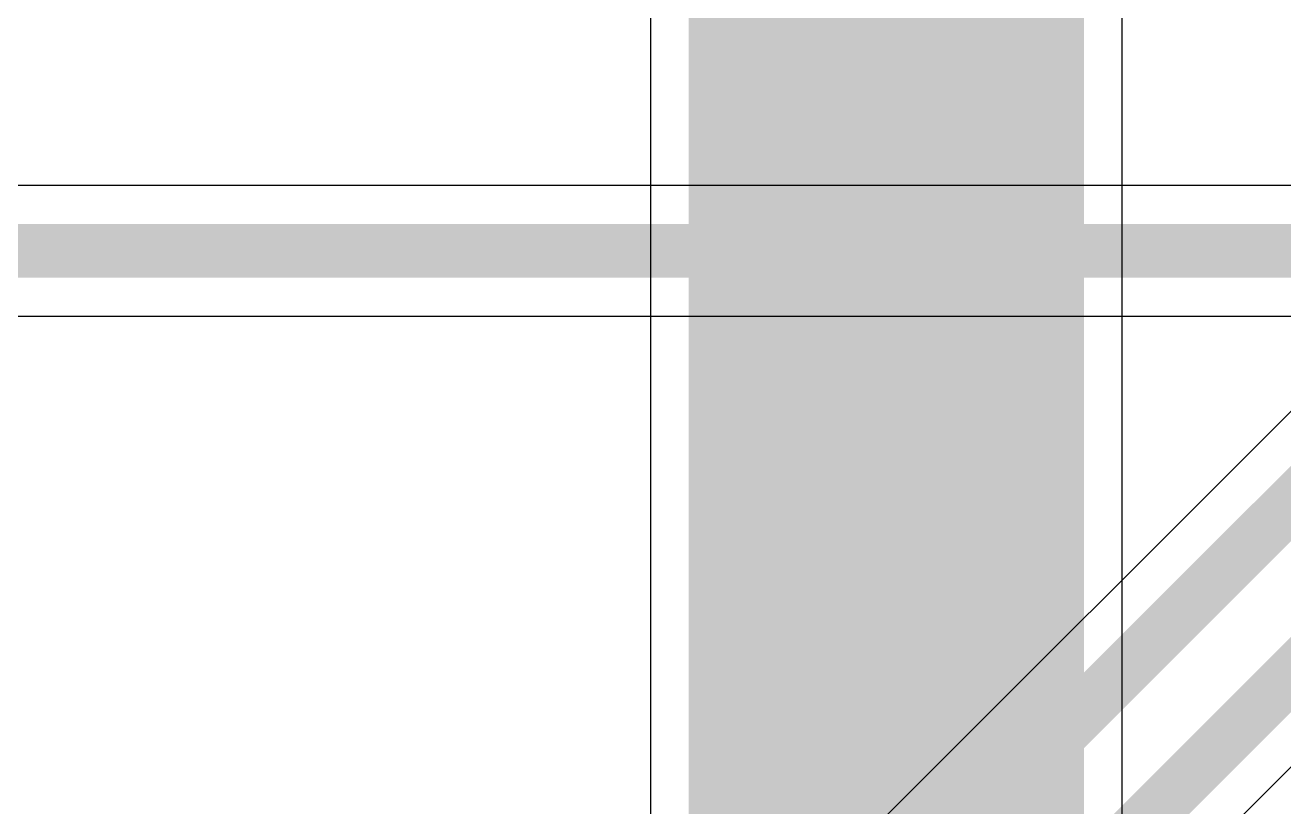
# Model space of a CAD drawing. Header units: inches. Extents: x -48 to 200, y -49 to 27.
# Drawn here: x 0.1279 to 0.3634, y 1.178 to 1.3242 of the extents above; entities that cross this region are included whole.
import ezdxf

# ---------------------------------------------------------------- set-up
doc = ezdxf.new("R2010")
doc.units = ezdxf.units.IN
doc.header["$MEASUREMENT"] = 0
doc.layers.add('Bottom Layer', color=5, linetype='Continuous')
doc.layers.add('Top Layer', color=1, linetype='Continuous')

msp = doc.modelspace()

# ---------------------------------------------------------------- hatches: boundary and pattern name
at = {"layer": 'Bottom Layer'}
msp.add_hatch(color=5, dxfattribs=at).paths.add_polyline_path([(0.252, 0.757), (0.326, 0.757), (0.326, 1.424), (0.252, 1.424)])

# ---------------------------------------------------------------- linework, layer by layer
for p, q in [((0.24486, 1.399), (0.24486, 1.05115)), ((0.33314, 0.77814), (0.33314, 1.38449))]:
    msp.add_line(p, q, dxfattribs=at)
at = {"layer": 'Top Layer'}
for p, q in [((0.15265, 0.97335), (0.71867, 1.53936)), ((0.37497, 1.29424), (0.10891, 1.29424)), ((0.10891, 1.26976), (0.37539, 1.26976)), ((0.37746, 1.26476), (0.20693, 1.09424))]:
    msp.add_line(p, q, dxfattribs=at)
at = {"layer": 'Top Layer', "const_width": 0.01}
for points in [[(0.212, 1.082), (0.795, 1.665)], [(0.144, 0.982), (0.79862, 1.63662)], [(0.02018, 1.282), (0.38004, 1.282)]]:
    msp.add_lwpolyline(points, dxfattribs=at)

doc.saveas('drawing.dxf')
